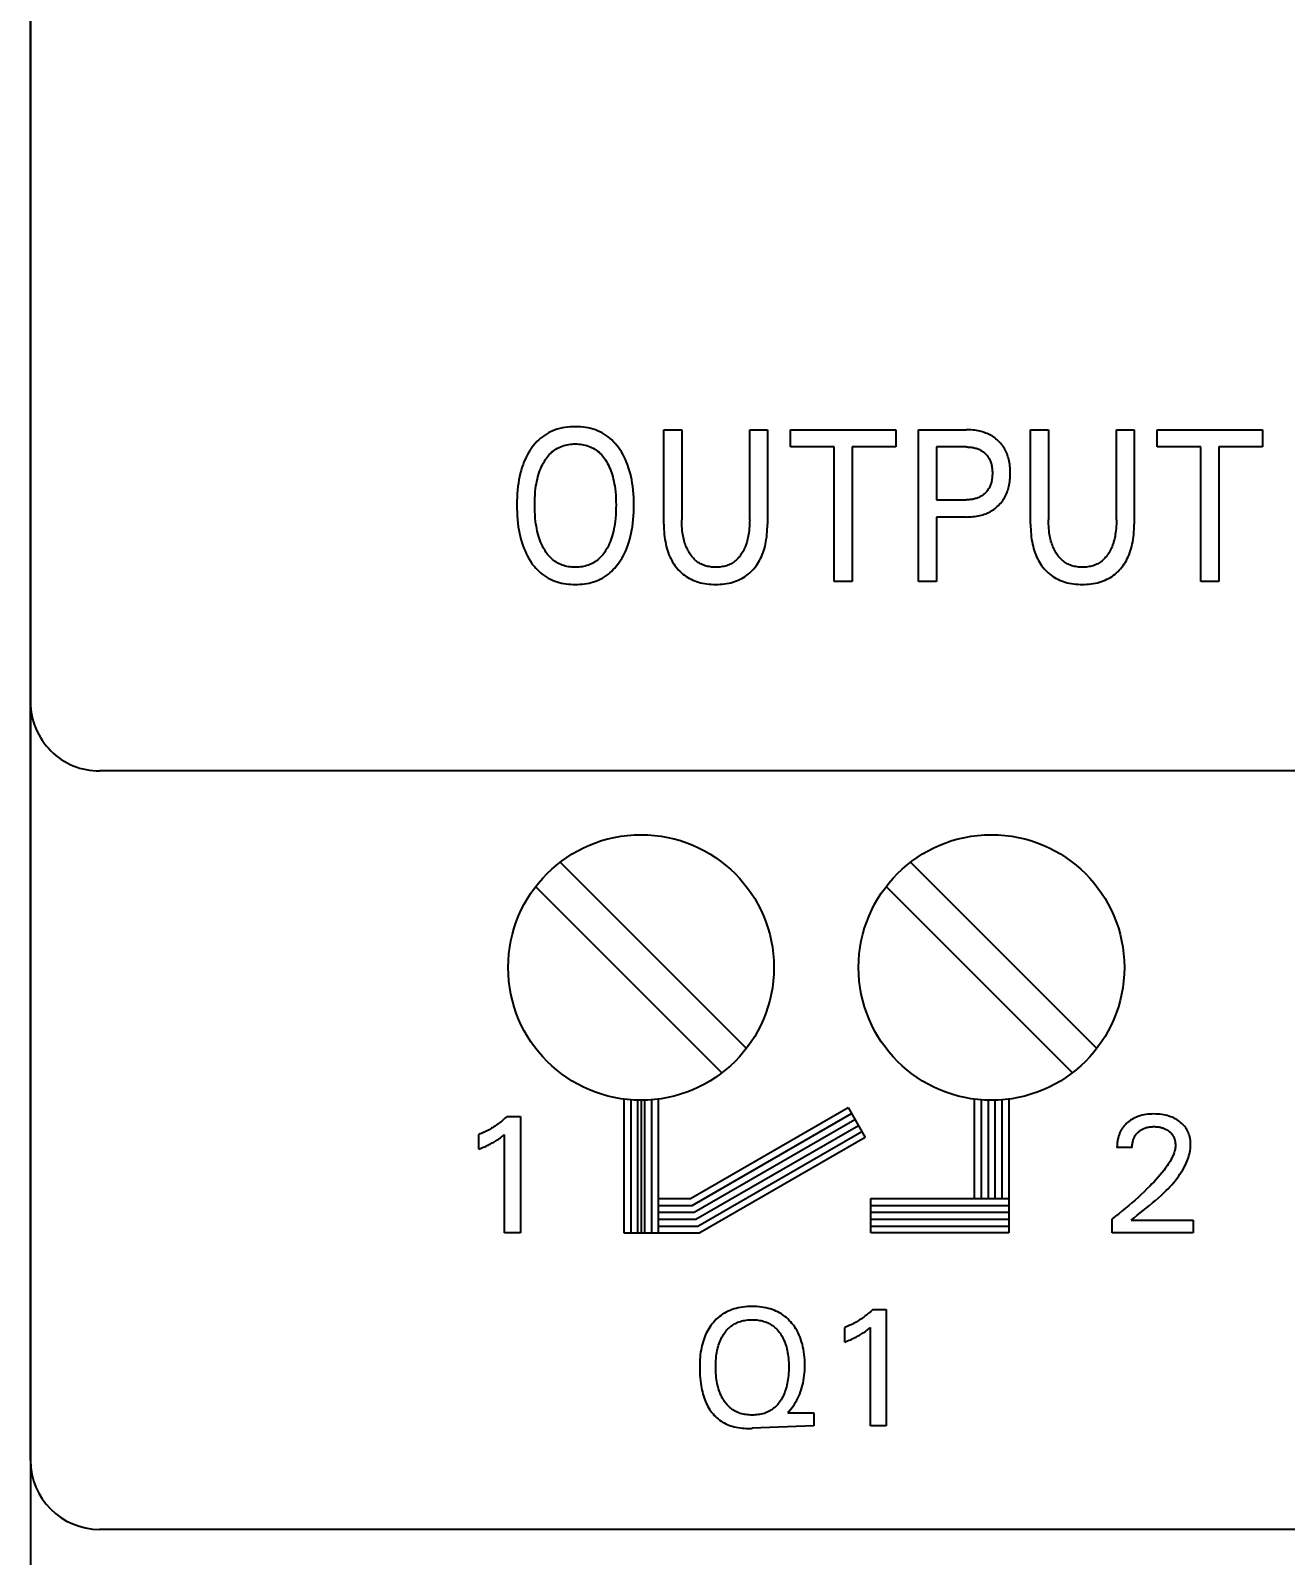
# Model space of a CAD drawing. Extents: x 0 to 420, y 0 to 297.
# Drawn here: x 88.19 to 106.38, y 162.65 to 184.77 of the extents above; entities that cross this region are included whole.
import ezdxf

# ---------------------------------------------------------------- set-up
doc = ezdxf.new("R2010")
doc.units = 0
doc.header["$LTSCALE"] = 23.1
doc.layers.get('0').update_dxf_attribs({"linetype": 'CONTINUOUS'})
doc.layers.add('10000_FRONT', color=7, linetype='CONTINUOUS')
doc.layers.add('10100_DIM_FRONT', color=7, linetype='CONTINUOUS')
doc.dimstyles.get("Standard").update_dxf_attribs({"dimtxt": 2.5, "dimasz": 2.5, "dimexe": 1.25, "dimexo": 0.625, "dimtad": 1, "dimcen": 2.5, "dimazin": 3, "dimtfac": 1, "dimtmove": 0, "dimatfit": 3})

# ---------------------------------------------------------------- blocks, each defined once
blk = doc.blocks.new('_FILLED')
at = {"color": 0, "linetype": 'BYBLOCK'}
blk.add_solid([(0, 0), (-1, 0.132), (-1, -0.132)], dxfattribs=at)
blk = doc.blocks.new('*D2')
at = {"layer": '10100_DIM_FRONT', "color": 7, "linetype": 'CONTINUOUS'}
for p, q in [((88.189, 199.406), (88.189, 146.927)), ((195.189, 170.026), (195.189, 146.927)), ((88.189, 148.927), (141.689, 148.927)), ((195.189, 148.927), (141.689, 148.927))]:
    blk.add_line(p, q, dxfattribs=at)
at = {"layer": '10100_DIM_FRONT', "color": 7, "linetype": 'CONTINUOUS', "xscale": 2.5, "yscale": 2.5, "zscale": 2.5, "rotation": 180}
blk.add_blockref('_FILLED', (88.189, 148.927), dxfattribs=at)
at = {"layer": '10100_DIM_FRONT', "color": 7, "linetype": 'CONTINUOUS', "xscale": 2.5, "yscale": 2.5, "zscale": 2.5}
blk.add_blockref('_FILLED', (195.189, 148.927), dxfattribs=at)

msp = doc.modelspace()

# ---------------------------------------------------------------- linework, layer by layer
at = {"layer": '10000_FRONT', "color": 7, "linetype": 'CONTINUOUS'}
for p, q in [((88.189, 164.026), (88.189, 252.026)), ((97.369, 177.605), (97.369, 178.976)), ((97.369, 178.976), (97.628, 178.976)), ((97.628, 178.976), (97.628, 177.671)), ((98.614, 177.671), (98.614, 178.976)), ((98.614, 178.976), (98.871, 178.976)), ((98.871, 178.976), (98.871, 177.605)), ((99.205, 178.726), (99.205, 178.976)), ((99.205, 178.976), (100.732, 178.976)), ((100.732, 178.976), (100.732, 178.726)), ((101.063, 176.776), (101.063, 178.976)), ((101.063, 178.976), (101.751, 178.976)), ((102.686, 177.605), (102.686, 178.976)), ((102.686, 178.976), (102.945, 178.976)), ((102.945, 178.976), (102.945, 177.671)), ((103.93, 177.671), (103.93, 178.976)), ((103.93, 178.976), (104.188, 178.976)), ((104.188, 178.976), (104.188, 177.605)), ((104.522, 178.726), (104.522, 178.976)), ((104.522, 178.976), (106.049, 178.976)), ((106.049, 178.976), (106.049, 178.726)), ((99.839, 178.726), (99.205, 178.726)), ((99.839, 176.776), (99.839, 178.726)), ((100.098, 178.726), (100.098, 176.776)), ((100.732, 178.726), (100.098, 178.726)), ((101.322, 178.726), (101.322, 177.959)), ((101.751, 178.726), (101.322, 178.726)), ((105.156, 178.726), (104.522, 178.726)), ((105.156, 176.776), (105.156, 178.726)), ((105.415, 178.726), (105.415, 176.776)), ((106.049, 178.726), (105.415, 178.726)), ((101.322, 177.959), (101.751, 177.959)), ((101.322, 177.709), (101.322, 176.776)), ((101.751, 177.709), (101.322, 177.709)), ((100.098, 176.776), (99.839, 176.776)), ((101.322, 176.776), (101.063, 176.776)), ((105.415, 176.776), (105.156, 176.776)), ((194.189, 174.026), (89.189, 174.026)), ((98.566, 170.002), (95.865, 172.703)), ((103.646, 170.002), (100.945, 172.703)), ((95.511, 172.349), (98.212, 169.648)), ((100.591, 172.349), (103.292, 169.648)), ((96.789, 169.265), (96.789, 167.326)), ((96.889, 169.255), (96.889, 167.326)), ((96.989, 169.25), (96.989, 167.326)), ((97.039, 169.249), (97.039, 167.326)), ((97.089, 169.25), (97.089, 167.326)), ((97.189, 169.255), (97.189, 167.326)), ((97.289, 169.265), (97.289, 167.326)), ((101.869, 169.265), (101.869, 167.826)), ((101.969, 169.255), (101.969, 167.826)), ((102.069, 169.25), (102.069, 167.826)), ((102.169, 169.25), (102.169, 167.826)), ((102.269, 169.255), (102.269, 167.826)), ((102.369, 169.265), (102.369, 167.326)), ((95.096, 169.016), (95.289, 169.016)), ((95.289, 169.016), (95.289, 167.326)), ((97.755, 167.826), (100.039, 169.144)), ((97.781, 167.726), (100.089, 169.058)), ((100.039, 169.144), (100.289, 168.711)), ((97.808, 167.626), (100.139, 168.971)), ((97.835, 167.526), (100.189, 168.884)), ((97.862, 167.426), (100.239, 168.798)), ((94.689, 168.542), (94.689, 168.754)), ((95.061, 167.326), (95.061, 168.753)), ((100.289, 168.711), (97.889, 167.326)), ((104.159, 168.567), (103.938, 168.567)), ((97.289, 167.826), (97.755, 167.826)), ((97.289, 167.726), (97.781, 167.726)), ((100.369, 167.326), (100.369, 167.826)), ((100.369, 167.826), (102.369, 167.826)), ((100.369, 167.726), (102.369, 167.726)), ((97.289, 167.626), (97.808, 167.626)), ((97.289, 167.526), (97.835, 167.526)), ((100.369, 167.626), (102.369, 167.626)), ((100.369, 167.526), (102.369, 167.526)), ((103.869, 167.326), (103.869, 167.529)), ((104.146, 167.511), (105.041, 167.511)), ((105.041, 167.511), (105.041, 167.326)), ((95.289, 167.326), (95.061, 167.326)), ((96.789, 167.326), (97.889, 167.326)), ((97.289, 167.426), (97.862, 167.426)), ((100.369, 167.426), (102.369, 167.426)), ((102.369, 167.326), (100.369, 167.326)), ((105.041, 167.326), (103.869, 167.326)), ((100.398, 166.216), (100.591, 166.216)), ((100.591, 166.216), (100.591, 164.526)), ((99.991, 165.742), (99.991, 165.954)), ((100.363, 164.526), (100.363, 165.953)), ((99.185, 164.739), (99.167, 164.718)), ((99.167, 164.718), (99.543, 164.718)), ((99.543, 164.718), (99.543, 164.526)), ((99.543, 164.526), (98.65, 164.492)), ((100.591, 164.526), (100.363, 164.526)), ((194.189, 163.026), (89.189, 163.026))]:
    msp.add_line(p, q, dxfattribs=at)
for points in [[(96.736, 177.072), (96.758, 177.107), (96.779, 177.144), (96.798, 177.181), (96.816, 177.219), (96.832, 177.258), (96.847, 177.297), (96.861, 177.341), (96.875, 177.386), (96.886, 177.432), (96.896, 177.477), (96.905, 177.523), (96.913, 177.569), (96.92, 177.622), (96.925, 177.675), (96.93, 177.729), (96.933, 177.782), (96.934, 177.835), (96.935, 177.889), (96.934, 177.941), (96.932, 177.993), (96.929, 178.046), (96.925, 178.098), (96.919, 178.15), (96.912, 178.202), (96.904, 178.247), (96.895, 178.292), (96.885, 178.337), (96.873, 178.381), (96.859, 178.425), (96.844, 178.469), (96.829, 178.507), (96.812, 178.546), (96.794, 178.583), (96.775, 178.62), (96.754, 178.655), (96.731, 178.69), (96.71, 178.719), (96.688, 178.748), (96.665, 178.775), (96.641, 178.802), (96.615, 178.827), (96.588, 178.851), (96.56, 178.873), (96.532, 178.893), (96.503, 178.912), (96.473, 178.929), (96.442, 178.945), (96.41, 178.959), (96.378, 178.972), (96.345, 178.983), (96.309, 178.993), (96.273, 179.001), (96.236, 179.008), (96.199, 179.013), (96.161, 179.016), (96.124, 179.019), (96.086, 179.019), (96.048, 179.019), (96.01, 179.017), (95.973, 179.013), (95.935, 179.008), (95.898, 179.001), (95.862, 178.993), (95.825, 178.983), (95.792, 178.972), (95.76, 178.959), (95.728, 178.945), (95.697, 178.93), (95.667, 178.912), (95.638, 178.894), (95.61, 178.874), (95.582, 178.851), (95.555, 178.828), (95.53, 178.803), (95.505, 178.777), (95.482, 178.749), (95.46, 178.721), (95.44, 178.692), (95.433, 178.682)], [(101.751, 177.709), (101.777, 177.71), (101.802, 177.711), (101.827, 177.712), (101.853, 177.715), (101.878, 177.718), (101.903, 177.722), (101.928, 177.726), (101.95, 177.731), (101.972, 177.737), (101.994, 177.743), (102.015, 177.75), (102.037, 177.758), (102.058, 177.767), (102.078, 177.777), (102.098, 177.787), (102.116, 177.797), (102.135, 177.808), (102.153, 177.82), (102.17, 177.833), (102.187, 177.847), (102.203, 177.861), (102.22, 177.877), (102.237, 177.894), (102.253, 177.912), (102.268, 177.93), (102.282, 177.949), (102.295, 177.969), (102.307, 177.989), (102.318, 178.008), (102.328, 178.028), (102.336, 178.048), (102.345, 178.068), (102.352, 178.089), (102.359, 178.11), (102.365, 178.131), (102.37, 178.152), (102.375, 178.176), (102.38, 178.2), (102.383, 178.225), (102.386, 178.25), (102.388, 178.274), (102.39, 178.299), (102.391, 178.324), (102.391, 178.349), (102.391, 178.373), (102.39, 178.398), (102.388, 178.422), (102.386, 178.446), (102.383, 178.471), (102.379, 178.495), (102.375, 178.519), (102.37, 178.543), (102.364, 178.564), (102.358, 178.584), (102.351, 178.605), (102.344, 178.625), (102.336, 178.645), (102.327, 178.665), (102.317, 178.684), (102.306, 178.703), (102.294, 178.723), (102.28, 178.742), (102.266, 178.761), (102.251, 178.779), (102.235, 178.796), (102.218, 178.813), (102.2, 178.829), (102.184, 178.843), (102.167, 178.856), (102.15, 178.868), (102.132, 178.88), (102.113, 178.891), (102.095, 178.901), (102.075, 178.91), (102.055, 178.92), (102.034, 178.928), (102.013, 178.936), (101.991, 178.943), (101.97, 178.949), (101.948, 178.954), (101.926, 178.959), (101.901, 178.964), (101.876, 178.968), (101.851, 178.971), (101.826, 178.973), (101.801, 178.974), (101.776, 178.975), (101.751, 178.976)], [(95.622, 177.265), (95.608, 177.293), (95.595, 177.321), (95.583, 177.35), (95.572, 177.379), (95.562, 177.408), (95.553, 177.438), (95.543, 177.472), (95.535, 177.506), (95.528, 177.541), (95.521, 177.575), (95.516, 177.61), (95.511, 177.645), (95.506, 177.693), (95.502, 177.741), (95.499, 177.789), (95.498, 177.837), (95.497, 177.886), (95.498, 177.933), (95.499, 177.981), (95.502, 178.028), (95.506, 178.075), (95.511, 178.123), (95.516, 178.157), (95.522, 178.191), (95.528, 178.225), (95.536, 178.259), (95.544, 178.292), (95.554, 178.326), (95.563, 178.355), (95.574, 178.384), (95.585, 178.412), (95.597, 178.44), (95.61, 178.468), (95.625, 178.495), (95.637, 178.516), (95.65, 178.537), (95.663, 178.557), (95.678, 178.577), (95.693, 178.596), (95.709, 178.614), (95.726, 178.631), (95.743, 178.648), (95.763, 178.664), (95.783, 178.68), (95.805, 178.694), (95.827, 178.707), (95.85, 178.719), (95.873, 178.73), (95.897, 178.739), (95.92, 178.747), (95.943, 178.753), (95.966, 178.758), (95.99, 178.763), (96.014, 178.766), (96.038, 178.768), (96.062, 178.769), (96.086, 178.77), (96.11, 178.769), (96.134, 178.768), (96.158, 178.766), (96.182, 178.763), (96.206, 178.758), (96.23, 178.753), (96.253, 178.747), (96.276, 178.739), (96.3, 178.73), (96.323, 178.719), (96.346, 178.707), (96.368, 178.694), (96.39, 178.68), (96.41, 178.664), (96.43, 178.648), (96.448, 178.631), (96.464, 178.614), (96.48, 178.596), (96.496, 178.577), (96.51, 178.557), (96.524, 178.537), (96.536, 178.516), (96.549, 178.495), (96.553, 178.488)], [(101.751, 178.726), (101.766, 178.726), (101.782, 178.725), (101.797, 178.724), (101.812, 178.723), (101.827, 178.721), (101.842, 178.719), (101.857, 178.716), (101.87, 178.713), (101.883, 178.71), (101.896, 178.706), (101.909, 178.702), (101.922, 178.697), (101.934, 178.692), (101.947, 178.687), (101.958, 178.681), (101.969, 178.675), (101.98, 178.668), (101.991, 178.661), (102.001, 178.653), (102.011, 178.646), (102.021, 178.637), (102.031, 178.628), (102.041, 178.617), (102.05, 178.607), (102.059, 178.596), (102.067, 178.584), (102.075, 178.573), (102.083, 178.56), (102.089, 178.549), (102.095, 178.537), (102.1, 178.525), (102.105, 178.513), (102.109, 178.501), (102.113, 178.488), (102.117, 178.476), (102.12, 178.463), (102.123, 178.447), (102.126, 178.43), (102.128, 178.413), (102.13, 178.396), (102.131, 178.38), (102.132, 178.363), (102.132, 178.346), (102.132, 178.329), (102.131, 178.311), (102.13, 178.294), (102.128, 178.277), (102.126, 178.261), (102.123, 178.244), (102.12, 178.227), (102.117, 178.214), (102.113, 178.202), (102.109, 178.189), (102.105, 178.177), (102.1, 178.164), (102.095, 178.152), (102.089, 178.14), (102.083, 178.129), (102.076, 178.117), (102.068, 178.105), (102.06, 178.093), (102.051, 178.082), (102.042, 178.071), (102.032, 178.061), (102.022, 178.051), (102.012, 178.042), (102.002, 178.034), (101.992, 178.026), (101.981, 178.019), (101.971, 178.012), (101.959, 178.006), (101.948, 178), (101.936, 177.994), (101.923, 177.989), (101.91, 177.984), (101.897, 177.98), (101.884, 177.976), (101.871, 177.972), (101.858, 177.969), (101.843, 177.966), (101.827, 177.964), (101.812, 177.962), (101.797, 177.961), (101.782, 177.96), (101.766, 177.959), (101.751, 177.959)], [(95.433, 178.682), (95.412, 178.649), (95.393, 178.614), (95.374, 178.579), (95.358, 178.544), (95.342, 178.508), (95.328, 178.471), (95.313, 178.427), (95.3, 178.383), (95.288, 178.339), (95.277, 178.294), (95.268, 178.249), (95.261, 178.203), (95.254, 178.151), (95.248, 178.099), (95.244, 178.046), (95.241, 177.994), (95.239, 177.941), (95.239, 177.889), (95.239, 177.835), (95.241, 177.782), (95.244, 177.729), (95.248, 177.675), (95.253, 177.622), (95.26, 177.569), (95.268, 177.523), (95.277, 177.477), (95.287, 177.431), (95.298, 177.386), (95.311, 177.341), (95.326, 177.296), (95.341, 177.257), (95.357, 177.218), (95.374, 177.18), (95.393, 177.143), (95.413, 177.106), (95.436, 177.07), (95.453, 177.044), (95.472, 177.018), (95.492, 176.993), (95.513, 176.969), (95.535, 176.946), (95.557, 176.924), (95.581, 176.902), (95.606, 176.882), (95.634, 176.862), (95.663, 176.842), (95.694, 176.825), (95.725, 176.808), (95.757, 176.794), (95.789, 176.781), (95.822, 176.769), (95.854, 176.76), (95.887, 176.752), (95.92, 176.746), (95.953, 176.741), (95.986, 176.737), (96.019, 176.734), (96.052, 176.732), (96.086, 176.732), (96.119, 176.732), (96.153, 176.734), (96.186, 176.737), (96.219, 176.741), (96.252, 176.746), (96.285, 176.752), (96.317, 176.76), (96.349, 176.77), (96.382, 176.781), (96.415, 176.794), (96.447, 176.809), (96.478, 176.825), (96.508, 176.843), (96.537, 176.862), (96.566, 176.883), (96.59, 176.903), (96.614, 176.925), (96.637, 176.947), (96.659, 176.97), (96.68, 176.995), (96.699, 177.02), (96.718, 177.045), (96.736, 177.072)], [(96.553, 178.488), (96.566, 178.462), (96.579, 178.435), (96.59, 178.408), (96.601, 178.381), (96.61, 178.354), (96.619, 178.326), (96.629, 178.292), (96.637, 178.259), (96.645, 178.225), (96.651, 178.191), (96.657, 178.157), (96.662, 178.123), (96.667, 178.075), (96.671, 178.028), (96.674, 177.981), (96.675, 177.933), (96.676, 177.886), (96.675, 177.837), (96.674, 177.789), (96.671, 177.741), (96.667, 177.692), (96.662, 177.644), (96.657, 177.609), (96.652, 177.575), (96.645, 177.54), (96.638, 177.505), (96.63, 177.471), (96.621, 177.437), (96.611, 177.408), (96.601, 177.378), (96.59, 177.349), (96.578, 177.321), (96.565, 177.293), (96.551, 177.265), (96.539, 177.243), (96.526, 177.222), (96.513, 177.201), (96.498, 177.181), (96.483, 177.162), (96.467, 177.143), (96.45, 177.125), (96.432, 177.107), (96.415, 177.092), (96.397, 177.078), (96.378, 177.065), (96.359, 177.053), (96.339, 177.041), (96.319, 177.031), (96.298, 177.021), (96.277, 177.013), (96.254, 177.005), (96.231, 176.999), (96.207, 176.993), (96.183, 176.989), (96.159, 176.985), (96.135, 176.983), (96.11, 176.982), (96.086, 176.981), (96.062, 176.982), (96.037, 176.983), (96.013, 176.985), (95.989, 176.989), (95.965, 176.993), (95.941, 176.999), (95.918, 177.005), (95.895, 177.013), (95.874, 177.021), (95.853, 177.031), (95.833, 177.041), (95.813, 177.053), (95.794, 177.065), (95.775, 177.078), (95.757, 177.092), (95.74, 177.107), (95.723, 177.125), (95.706, 177.143), (95.69, 177.162), (95.675, 177.181), (95.66, 177.201), (95.647, 177.222), (95.634, 177.243), (95.622, 177.265)], [(98.614, 177.671), (98.613, 177.639), (98.612, 177.607), (98.611, 177.575), (98.608, 177.543), (98.605, 177.512), (98.601, 177.48), (98.598, 177.457), (98.594, 177.433), (98.589, 177.41), (98.584, 177.387), (98.578, 177.364), (98.571, 177.341), (98.564, 177.318), (98.557, 177.299), (98.55, 177.279), (98.541, 177.26), (98.533, 177.241), (98.523, 177.222), (98.513, 177.204), (98.502, 177.186), (98.492, 177.17), (98.481, 177.154), (98.47, 177.139), (98.458, 177.125), (98.445, 177.111), (98.432, 177.097), (98.418, 177.084), (98.404, 177.072), (98.39, 177.061), (98.375, 177.051), (98.359, 177.041), (98.344, 177.032), (98.327, 177.024), (98.311, 177.017), (98.294, 177.01), (98.277, 177.004), (98.258, 176.998), (98.239, 176.994), (98.22, 176.99), (98.2, 176.987), (98.181, 176.984), (98.161, 176.983), (98.141, 176.982), (98.121, 176.981), (98.102, 176.982), (98.082, 176.983), (98.062, 176.984), (98.043, 176.987), (98.024, 176.99), (98.004, 176.994), (97.985, 176.998), (97.966, 177.004), (97.949, 177.01), (97.933, 177.017), (97.916, 177.024), (97.9, 177.032), (97.884, 177.041), (97.869, 177.051), (97.854, 177.061), (97.84, 177.072), (97.825, 177.084), (97.811, 177.097), (97.798, 177.111), (97.785, 177.125), (97.773, 177.139), (97.762, 177.154), (97.751, 177.17), (97.741, 177.186), (97.73, 177.204), (97.719, 177.222), (97.71, 177.241), (97.701, 177.26), (97.693, 177.28), (97.685, 177.299), (97.678, 177.319), (97.671, 177.342), (97.664, 177.365), (97.658, 177.388), (97.653, 177.411), (97.648, 177.434), (97.644, 177.457), (97.64, 177.481), (97.636, 177.512), (97.633, 177.544), (97.631, 177.575), (97.629, 177.607), (97.628, 177.639), (97.628, 177.671)], [(103.93, 177.671), (103.93, 177.639), (103.929, 177.607), (103.927, 177.575), (103.925, 177.543), (103.922, 177.512), (103.918, 177.48), (103.914, 177.457), (103.91, 177.433), (103.906, 177.41), (103.9, 177.387), (103.894, 177.364), (103.888, 177.341), (103.881, 177.318), (103.874, 177.299), (103.866, 177.279), (103.858, 177.26), (103.849, 177.241), (103.84, 177.222), (103.83, 177.204), (103.819, 177.186), (103.809, 177.17), (103.798, 177.154), (103.786, 177.139), (103.774, 177.125), (103.762, 177.111), (103.749, 177.097), (103.735, 177.084), (103.721, 177.072), (103.706, 177.061), (103.691, 177.051), (103.676, 177.041), (103.66, 177.032), (103.644, 177.024), (103.628, 177.017), (103.611, 177.01), (103.594, 177.004), (103.575, 176.998), (103.556, 176.994), (103.536, 176.99), (103.517, 176.987), (103.497, 176.984), (103.478, 176.983), (103.458, 176.982), (103.438, 176.981), (103.418, 176.982), (103.399, 176.983), (103.379, 176.984), (103.36, 176.987), (103.34, 176.99), (103.321, 176.994), (103.302, 176.998), (103.283, 177.004), (103.266, 177.01), (103.249, 177.017), (103.233, 177.024), (103.217, 177.032), (103.201, 177.041), (103.185, 177.051), (103.171, 177.061), (103.156, 177.072), (103.142, 177.084), (103.128, 177.097), (103.115, 177.111), (103.102, 177.125), (103.09, 177.139), (103.078, 177.154), (103.068, 177.17), (103.057, 177.186), (103.046, 177.204), (103.036, 177.222), (103.027, 177.241), (103.018, 177.26), (103.009, 177.28), (103.002, 177.299), (102.995, 177.319), (102.987, 177.342), (102.981, 177.365), (102.975, 177.388), (102.97, 177.411), (102.965, 177.434), (102.961, 177.457), (102.957, 177.481), (102.953, 177.512), (102.95, 177.544), (102.948, 177.575), (102.946, 177.607), (102.945, 177.639), (102.945, 177.671)], [(97.369, 177.605), (97.37, 177.568), (97.371, 177.531), (97.373, 177.495), (97.376, 177.458), (97.38, 177.421), (97.385, 177.385), (97.391, 177.348), (97.397, 177.317), (97.405, 177.285), (97.413, 177.254), (97.422, 177.224), (97.432, 177.193), (97.444, 177.163), (97.456, 177.133), (97.469, 177.107), (97.483, 177.081), (97.497, 177.055), (97.513, 177.031), (97.529, 177.006), (97.547, 176.983), (97.566, 176.96), (97.584, 176.939), (97.604, 176.919), (97.625, 176.9), (97.646, 176.882), (97.668, 176.865), (97.691, 176.849), (97.715, 176.833), (97.739, 176.819), (97.765, 176.806), (97.791, 176.794), (97.817, 176.783), (97.844, 176.773), (97.872, 176.765), (97.899, 176.757), (97.93, 176.75), (97.962, 176.744), (97.993, 176.74), (98.025, 176.736), (98.056, 176.734), (98.088, 176.732), (98.12, 176.732), (98.152, 176.732), (98.184, 176.734), (98.215, 176.736), (98.247, 176.74), (98.279, 176.744), (98.31, 176.75), (98.341, 176.757), (98.368, 176.765), (98.396, 176.773), (98.423, 176.783), (98.449, 176.794), (98.475, 176.806), (98.501, 176.819), (98.526, 176.833), (98.549, 176.849), (98.572, 176.865), (98.594, 176.882), (98.616, 176.9), (98.636, 176.919), (98.656, 176.939), (98.675, 176.96), (98.693, 176.983), (98.711, 177.006), (98.727, 177.031), (98.743, 177.055), (98.758, 177.081), (98.771, 177.107), (98.784, 177.133), (98.796, 177.163), (98.808, 177.193), (98.818, 177.224), (98.827, 177.254), (98.836, 177.285), (98.843, 177.317), (98.849, 177.348), (98.855, 177.385), (98.86, 177.421), (98.864, 177.458), (98.867, 177.495), (98.869, 177.531), (98.871, 177.568), (98.871, 177.605)], [(102.686, 177.605), (102.686, 177.568), (102.687, 177.531), (102.689, 177.495), (102.692, 177.458), (102.696, 177.421), (102.701, 177.385), (102.708, 177.348), (102.714, 177.317), (102.721, 177.285), (102.729, 177.254), (102.739, 177.224), (102.749, 177.193), (102.761, 177.163), (102.773, 177.133), (102.786, 177.107), (102.799, 177.081), (102.814, 177.055), (102.829, 177.031), (102.846, 177.006), (102.864, 176.983), (102.882, 176.96), (102.901, 176.939), (102.921, 176.919), (102.941, 176.9), (102.963, 176.882), (102.985, 176.865), (103.008, 176.849), (103.031, 176.833), (103.056, 176.819), (103.081, 176.806), (103.107, 176.794), (103.134, 176.783), (103.161, 176.773), (103.188, 176.765), (103.216, 176.757), (103.247, 176.75), (103.278, 176.744), (103.31, 176.74), (103.341, 176.736), (103.373, 176.734), (103.405, 176.732), (103.437, 176.732), (103.469, 176.732), (103.5, 176.734), (103.532, 176.736), (103.564, 176.74), (103.595, 176.744), (103.626, 176.75), (103.657, 176.757), (103.685, 176.765), (103.712, 176.773), (103.739, 176.783), (103.766, 176.794), (103.792, 176.806), (103.817, 176.819), (103.842, 176.833), (103.866, 176.849), (103.889, 176.865), (103.911, 176.882), (103.932, 176.9), (103.953, 176.919), (103.972, 176.939), (103.991, 176.96), (104.01, 176.983), (104.027, 177.006), (104.044, 177.031), (104.06, 177.055), (104.074, 177.081), (104.088, 177.107), (104.1, 177.133), (104.113, 177.163), (104.124, 177.193), (104.135, 177.224), (104.144, 177.254), (104.152, 177.285), (104.159, 177.317), (104.166, 177.348), (104.172, 177.385), (104.177, 177.421), (104.181, 177.458), (104.184, 177.495), (104.186, 177.531), (104.187, 177.568), (104.188, 177.605)], [(95.096, 169.016), (95.081, 169.002), (95.066, 168.988), (95.051, 168.974), (95.035, 168.961), (95.02, 168.948), (95.004, 168.935), (94.988, 168.923), (94.971, 168.91), (94.955, 168.898), (94.938, 168.887), (94.922, 168.876), (94.905, 168.864), (94.888, 168.854), (94.87, 168.843), (94.853, 168.833), (94.835, 168.823), (94.818, 168.813), (94.8, 168.804), (94.781, 168.795), (94.763, 168.786), (94.745, 168.778), (94.726, 168.77), (94.707, 168.762), (94.689, 168.754)], [(104.146, 167.511), (104.188, 167.547), (104.232, 167.582), (104.275, 167.617), (104.319, 167.653), (104.364, 167.688), (104.408, 167.724), (104.452, 167.761), (104.496, 167.798), (104.539, 167.835), (104.582, 167.874), (104.624, 167.913), (104.651, 167.94), (104.679, 167.967), (104.705, 167.995), (104.731, 168.024), (104.757, 168.053), (104.781, 168.083), (104.805, 168.113), (104.828, 168.144), (104.85, 168.176), (104.871, 168.209), (104.891, 168.242), (104.91, 168.276), (104.922, 168.299), (104.934, 168.323), (104.945, 168.347), (104.955, 168.371), (104.965, 168.396), (104.974, 168.421), (104.982, 168.446), (104.988, 168.471), (104.994, 168.497), (104.999, 168.522), (105.002, 168.548), (105.005, 168.574), (105.006, 168.6), (105.006, 168.623), (105.004, 168.646), (105.002, 168.669), (104.998, 168.692), (104.994, 168.714), (104.988, 168.737), (104.981, 168.757), (104.974, 168.777), (104.966, 168.796), (104.956, 168.815), (104.946, 168.833), (104.934, 168.851), (104.921, 168.868), (104.908, 168.884), (104.893, 168.9), (104.877, 168.915), (104.861, 168.929), (104.844, 168.942), (104.825, 168.957), (104.804, 168.97), (104.783, 168.982), (104.761, 168.993), (104.739, 169.003), (104.715, 169.012), (104.691, 169.02), (104.666, 169.028), (104.641, 169.034), (104.615, 169.039), (104.587, 169.043), (104.558, 169.047), (104.53, 169.049), (104.501, 169.05), (104.472, 169.051), (104.443, 169.05), (104.413, 169.049), (104.384, 169.046), (104.355, 169.042), (104.326, 169.037), (104.304, 169.032), (104.282, 169.027), (104.261, 169.021), (104.24, 169.013), (104.219, 169.005), (104.199, 168.996), (104.176, 168.985), (104.154, 168.972), (104.133, 168.959), (104.112, 168.944), (104.093, 168.928)], [(104.093, 168.928), (104.084, 168.921), (104.076, 168.913), (104.068, 168.906), (104.061, 168.898), (104.053, 168.89), (104.046, 168.882), (104.039, 168.874), (104.032, 168.865), (104.025, 168.857), (104.019, 168.848), (104.013, 168.839), (104.007, 168.83), (104.001, 168.821), (103.996, 168.811), (103.991, 168.801), (103.986, 168.792), (103.981, 168.782), (103.977, 168.772), (103.973, 168.762), (103.969, 168.751), (103.965, 168.741), (103.962, 168.731), (103.958, 168.72), (103.956, 168.709), (103.953, 168.698), (103.95, 168.686), (103.948, 168.674), (103.945, 168.662), (103.944, 168.65), (103.942, 168.638), (103.941, 168.626), (103.94, 168.614), (103.939, 168.602), (103.939, 168.59), (103.938, 168.578), (103.938, 168.567)], [(104.159, 168.567), (104.159, 168.579), (104.159, 168.591), (104.16, 168.604), (104.162, 168.616), (104.163, 168.629), (104.166, 168.641), (104.168, 168.653), (104.171, 168.664), (104.175, 168.675), (104.178, 168.686), (104.182, 168.696), (104.187, 168.707), (104.192, 168.717), (104.197, 168.727), (104.203, 168.736), (104.209, 168.745), (104.215, 168.754), (104.222, 168.763), (104.23, 168.771), (104.237, 168.779), (104.245, 168.787), (104.253, 168.794), (104.262, 168.802), (104.271, 168.808), (104.28, 168.815), (104.289, 168.821), (104.299, 168.827), (104.309, 168.832), (104.319, 168.837), (104.329, 168.842), (104.34, 168.846), (104.351, 168.85), (104.362, 168.853), (104.373, 168.856), (104.384, 168.859), (104.397, 168.861), (104.409, 168.863), (104.422, 168.865), (104.434, 168.866), (104.447, 168.867), (104.459, 168.868), (104.472, 168.868), (104.486, 168.868), (104.501, 168.867), (104.515, 168.866), (104.529, 168.864), (104.544, 168.863), (104.558, 168.86), (104.569, 168.858), (104.579, 168.855), (104.59, 168.852), (104.601, 168.849), (104.611, 168.846), (104.622, 168.842), (104.632, 168.837), (104.643, 168.832), (104.653, 168.826), (104.664, 168.82), (104.674, 168.814), (104.684, 168.807), (104.694, 168.799), (104.702, 168.792), (104.71, 168.785), (104.718, 168.777), (104.725, 168.769), (104.732, 168.761), (104.739, 168.752), (104.745, 168.743), (104.75, 168.734), (104.756, 168.724), (104.76, 168.715), (104.765, 168.705), (104.769, 168.695), (104.772, 168.684), (104.775, 168.674), (104.778, 168.662), (104.781, 168.65), (104.783, 168.638), (104.784, 168.627), (104.785, 168.615), (104.785, 168.603), (104.785, 168.591)], [(94.689, 168.542), (94.71, 168.551), (94.731, 168.559), (94.751, 168.568), (94.772, 168.577), (94.793, 168.586), (94.808, 168.593), (94.823, 168.6), (94.838, 168.608), (94.853, 168.615), (94.868, 168.623), (94.883, 168.631), (94.898, 168.639), (94.914, 168.648), (94.929, 168.657), (94.944, 168.667), (94.958, 168.676), (94.969, 168.683), (94.98, 168.691), (94.99, 168.698), (95.002, 168.707), (95.013, 168.715), (95.024, 168.724), (95.037, 168.734), (95.049, 168.743), (95.061, 168.753)], [(104.785, 168.591), (104.785, 168.574), (104.783, 168.558), (104.78, 168.542), (104.777, 168.526), (104.773, 168.51), (104.768, 168.494), (104.763, 168.479), (104.757, 168.463), (104.751, 168.448), (104.744, 168.433), (104.733, 168.41), (104.721, 168.387), (104.708, 168.364), (104.695, 168.342), (104.681, 168.321), (104.666, 168.3), (104.651, 168.279), (104.636, 168.258), (104.62, 168.238), (104.593, 168.203), (104.564, 168.169), (104.535, 168.135), (104.506, 168.102), (104.476, 168.069), (104.445, 168.037), (104.414, 168.005), (104.373, 167.964), (104.331, 167.923), (104.288, 167.882), (104.245, 167.842), (104.201, 167.802), (104.155, 167.762), (104.11, 167.723), (104.064, 167.684), (104.015, 167.644), (103.967, 167.605), (103.918, 167.567), (103.869, 167.529)], [(99.185, 164.739), (99.206, 164.764), (99.226, 164.789), (99.245, 164.815), (99.263, 164.842), (99.28, 164.87), (99.296, 164.898), (99.311, 164.927), (99.326, 164.957), (99.339, 164.988), (99.351, 165.02), (99.362, 165.051), (99.371, 165.083), (99.38, 165.116), (99.387, 165.148), (99.394, 165.184), (99.4, 165.22), (99.405, 165.257), (99.408, 165.293), (99.411, 165.33), (99.412, 165.366), (99.413, 165.403), (99.412, 165.443), (99.411, 165.483), (99.408, 165.523), (99.404, 165.562), (99.399, 165.602), (99.392, 165.641), (99.385, 165.676), (99.377, 165.711), (99.367, 165.745), (99.356, 165.779), (99.344, 165.812), (99.33, 165.845), (99.316, 165.875), (99.301, 165.904), (99.284, 165.933), (99.266, 165.96), (99.247, 165.987), (99.227, 166.013), (99.208, 166.036), (99.188, 166.057), (99.167, 166.078), (99.145, 166.098), (99.122, 166.116), (99.098, 166.134), (99.074, 166.15), (99.048, 166.165), (99.022, 166.18), (98.995, 166.192), (98.967, 166.204), (98.939, 166.215), (98.911, 166.224), (98.882, 166.232), (98.849, 166.24), (98.816, 166.246), (98.783, 166.251), (98.75, 166.255), (98.717, 166.257), (98.683, 166.259), (98.65, 166.259), (98.616, 166.259), (98.582, 166.257), (98.549, 166.255), (98.515, 166.251), (98.482, 166.246), (98.449, 166.239), (98.416, 166.231), (98.387, 166.223), (98.358, 166.213), (98.329, 166.203), (98.302, 166.191), (98.274, 166.177), (98.248, 166.163), (98.222, 166.147), (98.198, 166.13), (98.174, 166.112), (98.151, 166.093), (98.129, 166.073), (98.108, 166.051), (98.088, 166.029), (98.069, 166.006)], [(100.398, 166.216), (100.383, 166.202), (100.368, 166.188), (100.353, 166.174), (100.338, 166.161), (100.322, 166.148), (100.306, 166.135), (100.29, 166.123), (100.274, 166.11), (100.257, 166.098), (100.241, 166.087), (100.224, 166.076), (100.207, 166.064), (100.19, 166.054), (100.173, 166.043), (100.155, 166.033), (100.138, 166.023), (100.12, 166.013), (100.102, 166.004), (100.084, 165.995), (100.066, 165.986), (100.047, 165.978), (100.029, 165.97), (100.01, 165.962), (99.991, 165.954)], [(98.069, 166.006), (98.052, 165.984), (98.036, 165.96), (98.021, 165.936), (98.006, 165.912), (97.993, 165.887), (97.98, 165.861), (97.969, 165.836), (97.957, 165.807), (97.947, 165.778), (97.937, 165.749), (97.929, 165.719), (97.921, 165.689), (97.914, 165.659), (97.909, 165.629), (97.903, 165.594), (97.898, 165.56), (97.895, 165.525), (97.892, 165.49), (97.89, 165.456), (97.889, 165.421), (97.889, 165.386), (97.889, 165.345), (97.89, 165.304), (97.892, 165.262), (97.895, 165.221), (97.9, 165.181), (97.905, 165.14), (97.91, 165.11), (97.915, 165.079), (97.921, 165.049), (97.928, 165.02), (97.936, 164.99), (97.945, 164.961), (97.954, 164.932), (97.964, 164.906), (97.974, 164.881), (97.985, 164.856), (97.996, 164.832), (98.009, 164.808), (98.022, 164.785), (98.037, 164.762), (98.051, 164.74), (98.067, 164.72), (98.083, 164.7), (98.1, 164.68), (98.118, 164.662), (98.137, 164.644), (98.157, 164.627), (98.177, 164.611), (98.198, 164.596), (98.22, 164.582), (98.243, 164.57), (98.266, 164.558), (98.289, 164.547), (98.313, 164.537), (98.338, 164.528), (98.362, 164.521), (98.39, 164.513), (98.419, 164.507), (98.447, 164.502), (98.476, 164.498), (98.505, 164.494), (98.534, 164.492), (98.563, 164.491), (98.592, 164.491), (98.614, 164.491), (98.633, 164.491), (98.65, 164.492)], [(98.237, 164.898), (98.233, 164.904), (98.221, 164.925), (98.209, 164.947), (98.198, 164.969), (98.188, 164.991), (98.179, 165.014), (98.171, 165.037), (98.162, 165.064), (98.155, 165.09), (98.148, 165.117), (98.143, 165.143), (98.138, 165.17), (98.133, 165.197), (98.129, 165.228), (98.126, 165.259), (98.124, 165.29), (98.122, 165.321), (98.121, 165.352), (98.121, 165.383), (98.121, 165.414), (98.122, 165.445), (98.124, 165.475), (98.126, 165.506), (98.13, 165.536), (98.134, 165.566), (98.138, 165.593), (98.143, 165.619), (98.149, 165.646), (98.156, 165.672), (98.163, 165.698), (98.172, 165.723), (98.18, 165.746), (98.19, 165.769), (98.2, 165.791), (98.211, 165.812), (98.223, 165.834), (98.235, 165.854), (98.247, 165.871), (98.258, 165.887), (98.271, 165.903), (98.284, 165.918), (98.297, 165.933), (98.312, 165.946), (98.327, 165.96), (98.342, 165.972), (98.358, 165.984), (98.374, 165.995), (98.391, 166.005), (98.408, 166.014), (98.426, 166.022), (98.443, 166.03), (98.462, 166.037), (98.48, 166.043), (98.501, 166.049), (98.522, 166.054), (98.543, 166.058), (98.564, 166.061), (98.585, 166.064), (98.607, 166.065), (98.628, 166.066), (98.65, 166.067), (98.672, 166.066), (98.693, 166.065), (98.715, 166.064), (98.736, 166.061), (98.757, 166.058), (98.779, 166.054), (98.8, 166.049), (98.82, 166.043), (98.839, 166.037), (98.857, 166.03), (98.875, 166.022), (98.893, 166.014), (98.91, 166.005), (98.927, 165.995), (98.943, 165.984), (98.959, 165.972), (98.974, 165.96), (98.989, 165.946), (99.004, 165.933), (99.017, 165.918), (99.03, 165.903), (99.043, 165.887), (99.054, 165.871), (99.066, 165.854)], [(99.991, 165.742), (100.012, 165.751), (100.033, 165.759), (100.054, 165.768), (100.075, 165.777), (100.095, 165.786), (100.111, 165.793), (100.126, 165.8), (100.141, 165.808), (100.156, 165.815), (100.171, 165.823), (100.185, 165.831), (100.201, 165.839), (100.216, 165.848), (100.231, 165.857), (100.246, 165.867), (100.261, 165.876), (100.271, 165.883), (100.282, 165.891), (100.293, 165.898), (100.304, 165.907), (100.315, 165.915), (100.327, 165.924), (100.339, 165.934), (100.351, 165.943), (100.363, 165.953)], [(99.066, 165.854), (99.078, 165.834), (99.09, 165.812), (99.101, 165.791), (99.111, 165.769), (99.121, 165.746), (99.129, 165.723), (99.138, 165.698), (99.145, 165.672), (99.152, 165.646), (99.158, 165.619), (99.163, 165.593), (99.167, 165.566), (99.171, 165.536), (99.175, 165.506), (99.177, 165.475), (99.179, 165.445), (99.18, 165.414), (99.18, 165.383), (99.18, 165.352), (99.179, 165.321), (99.177, 165.29), (99.175, 165.259), (99.172, 165.228), (99.168, 165.197), (99.163, 165.17), (99.158, 165.143), (99.153, 165.116), (99.146, 165.089), (99.139, 165.063), (99.13, 165.037), (99.122, 165.014), (99.113, 164.991), (99.103, 164.969), (99.092, 164.947), (99.081, 164.925), (99.068, 164.904), (99.057, 164.887), (99.045, 164.87), (99.033, 164.854), (99.02, 164.838), (99.006, 164.823), (98.992, 164.809), (98.977, 164.795), (98.961, 164.782), (98.945, 164.77), (98.929, 164.759), (98.912, 164.749), (98.895, 164.739), (98.877, 164.73), (98.859, 164.722), (98.84, 164.715), (98.822, 164.709), (98.801, 164.703), (98.78, 164.698), (98.758, 164.694), (98.737, 164.69), (98.715, 164.688), (98.694, 164.686), (98.672, 164.685), (98.65, 164.685), (98.628, 164.685), (98.606, 164.686), (98.585, 164.688), (98.563, 164.69), (98.542, 164.694), (98.52, 164.698), (98.499, 164.703), (98.478, 164.709), (98.46, 164.715), (98.441, 164.722), (98.423, 164.73), (98.405, 164.739), (98.388, 164.749), (98.371, 164.759), (98.355, 164.77), (98.339, 164.782), (98.324, 164.795), (98.31, 164.808), (98.296, 164.821), (98.283, 164.836), (98.271, 164.851), (98.259, 164.866), (98.247, 164.882), (98.237, 164.898)]]:
    msp.add_lwpolyline(points, dxfattribs=at)
for centre in [(97.039, 171.176), (102.119, 171.176)]:
    msp.add_circle(centre, 1.926, dxfattribs=at)
for centre, end in [((89.189, 175.026), 270.0015), ((89.189, 164.026), 270)]:
    msp.add_arc(centre, 1, 180, end, dxfattribs=at)

# ---------------------------------------------------------------- dimensions: what is measured, and where the dimension line sits
at = {"layer": '10100_DIM_FRONT', "color": 7, "linetype": 'CONTINUOUS'}
dim = msp.add_linear_dim(base=(88.189, 148.927), p1=(195.189, 170.026), p2=(88.189, 199.406), angle=180, dimstyle='Standard', dxfattribs=at)
dim.commit()
dim.dimension.update_dxf_attribs({"geometry": '*D2', "text_midpoint": (134.124, 149.802), "dimtype": 128})

doc.saveas('drawing.dxf')
